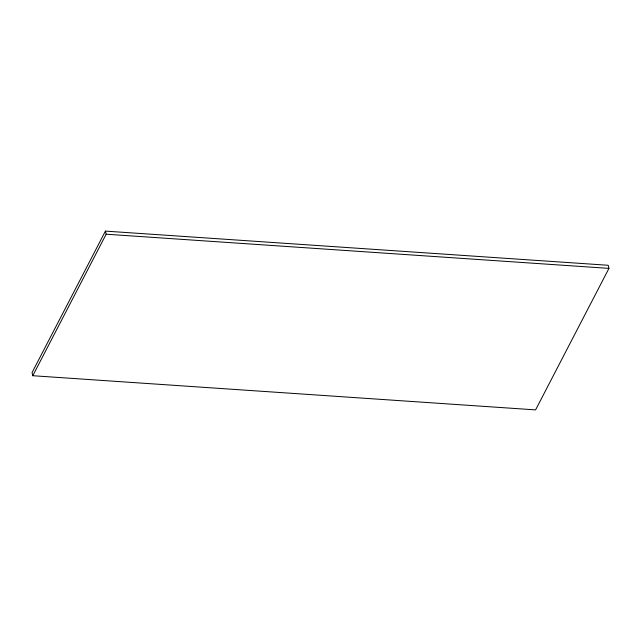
<?xml version="1.0" encoding="UTF-8"?>
<svg xmlns="http://www.w3.org/2000/svg" width="641" height="641" viewBox="0 0 641 641"><rect width="100%" height="100%" fill="white"/><g stroke="black" fill="none" stroke-linecap="round" stroke-linejoin="round"><path stroke-width="0.96" d="M105.412 231.113L32.05 372.621L32.787 375.722L535.588 409.887L608.95 268.379L608.213 265.278L105.412 231.113L106.158 234.213L32.787 375.722M106.158 234.213L608.95 268.379"/></g></svg>
